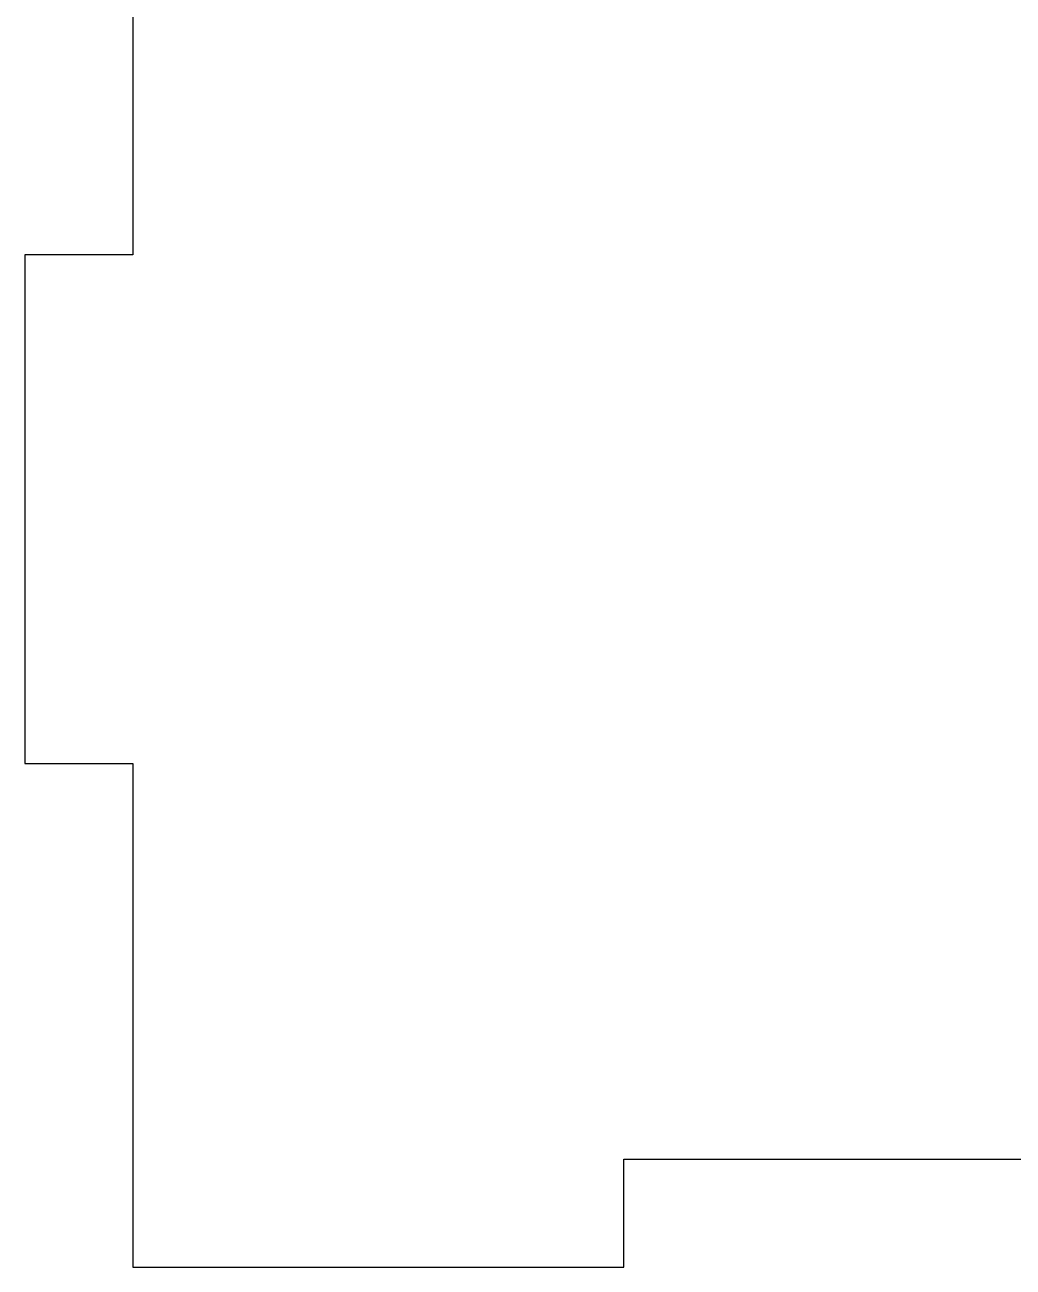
# Model space of a CAD drawing. Extents: x 12 to 317, y 11 to 186.
# Drawn here: x 120.52 to 148, y 100.27 to 134.81 of the extents above; entities that cross this region are included whole.
import ezdxf

# ---------------------------------------------------------------- set-up
doc = ezdxf.new("R2010")
doc.units = 0
doc.layers.get('0').update_dxf_attribs({"linetype": 'CONTINUOUS'})

msp = doc.modelspace()

# ---------------------------------------------------------------- linework, layer by layer
at = {"color": 7}
for p, q in [((123.523727, 138.268709), (123.523727, 128.418783)), ((123.523727, 128.418783), (120.52375, 128.418783)), ((120.52375, 128.418783), (120.52375, 114.268886)), ((120.52375, 114.268886), (123.523727, 114.268886)), ((123.523727, 114.268886), (123.523727, 100.26899)), ((137.173627, 100.26899), (137.173627, 103.268968)), ((137.173627, 103.268968), (153.523505, 103.268968)), ((123.523727, 100.26899), (137.173627, 100.26899))]:
    msp.add_line(p, q, dxfattribs=at)

doc.saveas('drawing.dxf')
